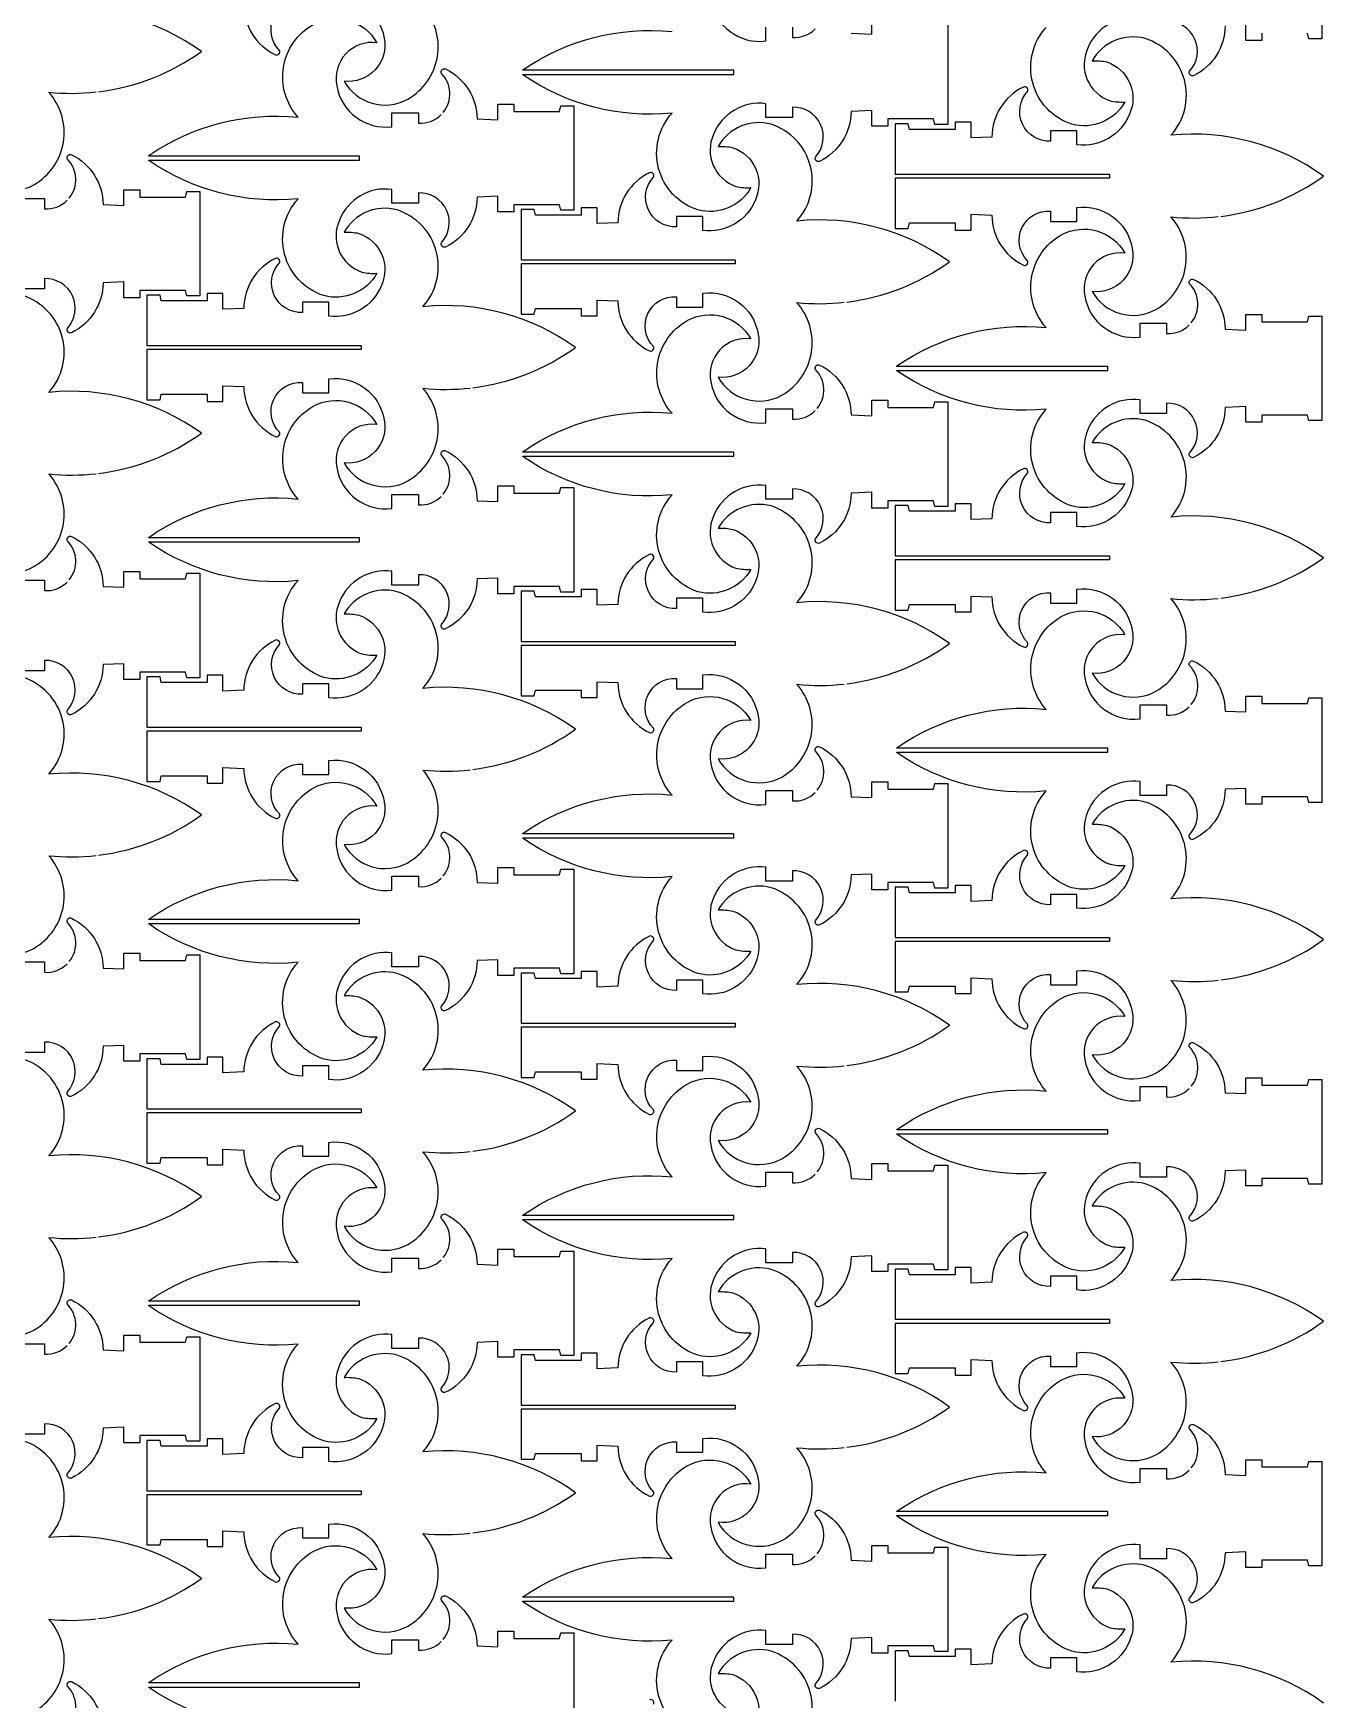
# Model space of a CAD drawing. Header units: millimetres. Extents: x 0 to 982, y 0 to 1994.
# Drawn here: x 485 to 982, y 972 to 1613 of the extents above; entities that cross this region are included whole.
import ezdxf

# ---------------------------------------------------------------- set-up
doc = ezdxf.new("R2010")
doc.units = ezdxf.units.MM
doc.layers.get('0').update_dxf_attribs({"color": 70})

msp = doc.modelspace()

# ---------------------------------------------------------------- linework, layer by layer
for points in [[(981.59, 1651.45), (981.59, 1611.21), (976.54, 1611.21), (976.07, 1613.37)], [(800.31, 1613.39), (808.34, 1613.05), (808.34, 1619.1)], [(958.46, 1613.37), (958.46, 1610.56), (952.34, 1610.56), (952.34, 1616.61)]]:
    msp.add_lwpolyline(points)
for points in [[(385.24, 1626.5), (385.24, 1607.15), (467.73, 1607.15), (467.73, 1605.6), (385.24, 1605.6), (385.24, 1586.26), (390.29, 1586.26), (390.76, 1588.42), (408.37, 1588.42), (408.37, 1585.61), (414.49, 1585.61), (414.49, 1591.66), (422.52, 1591.32, 0.285657), (434.66, 1572.08, 0.693962), (436.24, 1573.77, -0.690194), (445.09, 1592.93), (445.09, 1588.95), (455.28, 1588.95), (455.28, 1594.3, -0.402273), (476.54, 1578.53, -0.514022), (461.1, 1561.98, 0.411255), (485.63, 1554.98, 0.476881), (491.44, 1590.67, 0.053172), (509.66, 1590.77)], [(566.52, 1624.32, 0.285657), (578.66, 1605.08, 0.693962), (580.24, 1606.77, -0.690194), (589.09, 1625.93)], [(599.28, 1627.3, -0.402273), (620.54, 1611.53, -0.514022), (605.1, 1594.98, 0.411255), (629.63, 1587.98, 0.476881), (635.44, 1623.67, 0.053172)], [(746.3, 1626.18, 0.402273), (767.55, 1610.41), (767.55, 1615.76)], [(510.63, 1590.88, 0.125752), (550.24, 1606.38, 0.183089), (491.44, 1622.08, 0.543378)], [(643.28, 1582.9, 0.382105), (642.59, 1597.94, -0.693962), (644.17, 1599.62, -0.285657), (656.31, 1580.39), (664.34, 1580.05), (664.34, 1586.1), (670.46, 1586.1), (670.46, 1583.29), (688.07, 1583.29), (688.54, 1585.45), (693.59, 1585.45), (693.59, 1545.21), (688.54, 1545.21), (688.07, 1547.37), (670.46, 1547.37), (670.46, 1544.56), (664.34, 1544.56), (664.34, 1550.61), (656.31, 1550.27, -0.285476), (644.17, 1531.04, -0.693962), (642.59, 1532.73, 0.668348), (633.75, 1551.89), (633.75, 1547.91), (623.55, 1547.91), (623.55, 1553.26, 0.342044), (603.35, 1541.44, 0.442806), (612, 1521.39, 0.070962), (617.73, 1520.94, -0.342025), (597.3, 1512.35, -0.543378), (587.4, 1549.63, -0.178253), (529.9, 1564.4), (529.9, 1564.56), (611.11, 1564.56), (611.11, 1566.11), (529.9, 1566.11), (529.9, 1566.25, -0.178238), (587.4, 1581.03, -0.476881), (593.2, 1616.73, -0.411255), (617.73, 1609.73, 0.514022), (602.3, 1593.18, 0.402273), (623.55, 1577.41), (623.55, 1582.76), (633.75, 1582.76), (633.75, 1578.77, 0.217338), (642.52, 1582.06)], [(837.59, 1618.45), (837.59, 1578.21), (832.54, 1578.21), (832.07, 1580.37), (814.46, 1580.37), (814.46, 1577.56), (808.34, 1577.56), (808.34, 1583.61), (800.31, 1583.27, -0.285476), (788.17, 1564.04, -0.693962), (786.59, 1565.73, 0.668348), (777.75, 1584.89), (777.75, 1580.91), (767.55, 1580.91), (767.55, 1586.26, 0.342044), (747.35, 1574.44, 0.442806), (756, 1554.39, 0.070962), (761.73, 1553.94, -0.342025), (741.3, 1545.35, -0.543378), (731.4, 1582.63, -0.178253), (673.9, 1597.4), (673.9, 1597.56), (755.11, 1597.56), (755.11, 1599.11), (673.9, 1599.11), (673.9, 1599.25, -0.178238), (731.4, 1614.03, -0.476881)], [(911.55, 1619.26, 0.342044), (891.35, 1607.44, 0.442806), (900, 1587.39, 0.070962), (905.73, 1586.94, -0.342025), (885.3, 1578.35, -0.543378), (875.4, 1615.63, -0.178253)], [(944.31, 1616.27, -0.285476), (932.17, 1597.04, -0.693962), (930.59, 1598.73, 0.668348), (921.75, 1617.89)], [(777.75, 1615.76), (777.75, 1611.77, 0.217338), (786.52, 1615.06)], [(942.63, 1542.88, 0.125752), (982.24, 1558.38, 0.183089), (923.44, 1574.08, 0.543378), (913.53, 1611.35, 0.342025), (893.1, 1602.77, -0.070962), (898.83, 1602.32, -0.442806), (907.49, 1582.27, -0.342044), (887.28, 1570.45), (887.28, 1575.8), (877.09, 1575.8), (877.09, 1571.82, -0.668348), (868.24, 1590.98, 0.693962), (866.66, 1592.67, 0.285476), (854.52, 1573.43), (846.49, 1573.09), (846.49, 1579.15), (840.37, 1579.15), (840.37, 1576.33), (822.76, 1576.33), (822.29, 1578.5), (817.24, 1578.5), (817.24, 1559.15), (899.73, 1559.15), (899.73, 1557.6), (817.24, 1557.6), (817.24, 1538.26), (822.29, 1538.26), (822.76, 1540.42), (840.37, 1540.42), (840.37, 1537.61), (846.49, 1537.61), (846.49, 1543.66), (854.52, 1543.32, 0.285657), (866.66, 1524.08, 0.693962), (868.24, 1525.77, -0.690194), (877.09, 1544.93), (877.09, 1540.95), (887.28, 1540.95), (887.28, 1546.3, -0.402273), (908.54, 1530.53, -0.514022), (893.1, 1513.98, 0.411255), (917.63, 1506.98, 0.476881), (923.44, 1542.67, 0.053172), (941.66, 1542.77)], [(798.63, 1509.88, 0.125752), (838.24, 1525.38, 0.183089), (779.44, 1541.08, 0.543378), (769.53, 1578.35, 0.342025), (749.1, 1569.77, -0.070962), (754.83, 1569.32, -0.442806), (763.49, 1549.27, -0.342044), (743.28, 1537.45), (743.28, 1542.8), (733.09, 1542.8), (733.09, 1538.82, -0.668348), (724.24, 1557.98, 0.693962), (722.66, 1559.67, 0.285476), (710.52, 1540.43), (702.49, 1540.09), (702.49, 1546.15), (696.37, 1546.15), (696.37, 1543.33), (678.76, 1543.33), (678.29, 1545.5), (673.24, 1545.5), (673.24, 1526.15), (755.73, 1526.15), (755.73, 1524.6), (673.24, 1524.6), (673.24, 1505.26), (678.29, 1505.26), (678.76, 1507.42), (696.37, 1507.42), (696.37, 1504.61), (702.49, 1504.61), (702.49, 1510.66), (710.52, 1510.32, 0.285657), (722.66, 1491.08, 0.693962), (724.24, 1492.77, -0.690194), (733.09, 1511.93), (733.09, 1507.95), (743.28, 1507.95), (743.28, 1513.3, -0.402273), (764.54, 1497.53, -0.514022), (749.1, 1480.98, 0.411255), (773.63, 1473.98, 0.476881), (779.44, 1509.67, 0.053172), (797.66, 1509.77)], [(499.28, 1549.9, 0.382105), (498.59, 1564.94, -0.693962), (500.17, 1566.62, -0.285657), (512.31, 1547.39), (520.34, 1547.05), (520.34, 1553.1), (526.46, 1553.1), (526.46, 1550.29), (544.07, 1550.29), (544.54, 1552.45), (549.59, 1552.45), (549.59, 1512.21), (544.54, 1512.21), (544.07, 1514.37), (526.46, 1514.37), (526.46, 1511.56), (520.34, 1511.56), (520.34, 1517.61), (512.31, 1517.27, -0.285476), (500.17, 1498.04, -0.693962), (498.59, 1499.73, 0.668348), (489.75, 1518.89), (489.75, 1514.91), (479.55, 1514.91)], [(479.55, 1549.76), (489.75, 1549.76), (489.75, 1545.77, 0.217338), (498.52, 1549.06)], [(654.63, 1476.88, 0.125752), (694.24, 1492.38, 0.183089), (635.44, 1508.08, 0.543378), (625.53, 1545.35, 0.342025), (605.1, 1536.77, -0.070962), (610.83, 1536.32, -0.442806), (619.49, 1516.27, -0.342044), (599.28, 1504.45), (599.28, 1509.8), (589.09, 1509.8), (589.09, 1505.82, -0.668348), (580.24, 1524.98, 0.693962), (578.66, 1526.67, 0.285476), (566.52, 1507.43), (558.49, 1507.09), (558.49, 1513.15), (552.37, 1513.15), (552.37, 1510.33), (534.76, 1510.33), (534.29, 1512.5), (529.24, 1512.5), (529.24, 1493.15), (611.73, 1493.15), (611.73, 1491.6), (529.24, 1491.6), (529.24, 1472.26), (534.29, 1472.26), (534.76, 1474.42), (552.37, 1474.42), (552.37, 1471.61), (558.49, 1471.61), (558.49, 1477.66), (566.52, 1477.32, 0.285657), (578.66, 1458.08, 0.693962), (580.24, 1459.77, -0.690194), (589.09, 1478.93), (589.09, 1474.95), (599.28, 1474.95), (599.28, 1480.3, -0.402273), (620.54, 1464.53, -0.514022), (605.1, 1447.98, 0.411255), (629.63, 1440.98, 0.476881), (635.44, 1476.67, 0.053172), (653.66, 1476.77)], [(931.28, 1501.9, 0.382105), (930.59, 1516.94, -0.693962), (932.17, 1518.62, -0.285657), (944.31, 1499.39), (952.34, 1499.05), (952.34, 1505.1), (958.46, 1505.1), (958.46, 1502.29), (976.07, 1502.29), (976.54, 1504.45), (981.59, 1504.45), (981.59, 1464.21), (976.54, 1464.21), (976.07, 1466.37), (958.46, 1466.37), (958.46, 1463.56), (952.34, 1463.56), (952.34, 1469.61), (944.31, 1469.27, -0.285476), (932.17, 1450.04, -0.693962), (930.59, 1451.73, 0.668348), (921.75, 1470.89), (921.75, 1466.91), (911.55, 1466.91), (911.55, 1472.26, 0.342044), (891.35, 1460.44, 0.442806), (900, 1440.39, 0.070962), (905.73, 1439.94, -0.342025), (885.3, 1431.35, -0.543378), (875.4, 1468.63, -0.178253), (817.9, 1483.4), (817.9, 1483.56), (899.11, 1483.56), (899.11, 1485.11), (817.9, 1485.11), (817.9, 1485.25, -0.178238), (875.4, 1500.03, -0.476881), (881.2, 1535.73, -0.411255), (905.73, 1528.73, 0.514022), (890.3, 1512.18, 0.402273), (911.55, 1496.41), (911.55, 1501.76), (921.75, 1501.76), (921.75, 1497.77, 0.217338), (930.52, 1501.06)], [(510.63, 1443.88, 0.125752), (550.24, 1459.38, 0.183089), (491.44, 1475.08, 0.543378), (481.53, 1512.35, 0.342025)], [(787.28, 1468.9, 0.382105), (786.59, 1483.94, -0.693962), (788.17, 1485.62, -0.285657), (800.31, 1466.39), (808.34, 1466.05), (808.34, 1472.1), (814.46, 1472.1), (814.46, 1469.29), (832.07, 1469.29), (832.54, 1471.45), (837.59, 1471.45), (837.59, 1431.21), (832.54, 1431.21), (832.07, 1433.37), (814.46, 1433.37), (814.46, 1430.56), (808.34, 1430.56), (808.34, 1436.61), (800.31, 1436.27, -0.285476), (788.17, 1417.04, -0.693962), (786.59, 1418.73, 0.668348), (777.75, 1437.89), (777.75, 1433.91), (767.55, 1433.91), (767.55, 1439.26, 0.342044), (747.35, 1427.44, 0.442806), (756, 1407.39, 0.070962), (761.73, 1406.94, -0.342025), (741.3, 1398.35, -0.543378), (731.4, 1435.63, -0.178253), (673.9, 1450.4), (673.9, 1450.56), (755.11, 1450.56), (755.11, 1452.11), (673.9, 1452.11), (673.9, 1452.25, -0.178238), (731.4, 1467.03, -0.476881), (737.2, 1502.73, -0.411255), (761.73, 1495.73, 0.514022), (746.3, 1479.18, 0.402273), (767.55, 1463.41), (767.55, 1468.76), (777.75, 1468.76), (777.75, 1464.77, 0.217338), (786.52, 1468.06)], [(643.28, 1435.9, 0.382105), (642.59, 1450.94, -0.693962), (644.17, 1452.62, -0.285657), (656.31, 1433.39), (664.34, 1433.05), (664.34, 1439.1), (670.46, 1439.1), (670.46, 1436.29), (688.07, 1436.29), (688.54, 1438.45), (693.59, 1438.45), (693.59, 1398.21), (688.54, 1398.21), (688.07, 1400.37), (670.46, 1400.37), (670.46, 1397.56), (664.34, 1397.56), (664.34, 1403.61), (656.31, 1403.27, -0.285476), (644.17, 1384.04, -0.693962), (642.59, 1385.73, 0.668348), (633.75, 1404.89), (633.75, 1400.91), (623.55, 1400.91), (623.55, 1406.26, 0.342044), (603.35, 1394.44, 0.442806), (612, 1374.39, 0.070962), (617.73, 1373.94, -0.342025), (597.3, 1365.35, -0.543378), (587.4, 1402.63, -0.178253), (529.9, 1417.4), (529.9, 1417.56), (611.11, 1417.56), (611.11, 1419.11), (529.9, 1419.11), (529.9, 1419.25, -0.178238), (587.4, 1434.03, -0.476881), (593.2, 1469.73, -0.411255), (617.73, 1462.73, 0.514022), (602.3, 1446.18, 0.402273), (623.55, 1430.41), (623.55, 1435.76), (633.75, 1435.76), (633.75, 1431.77, 0.217338), (642.52, 1435.06)], [(942.63, 1395.88, 0.125752), (982.24, 1411.38, 0.183089), (923.44, 1427.08, 0.543378), (913.53, 1464.35, 0.342025), (893.1, 1455.77, -0.070962), (898.83, 1455.32, -0.442806), (907.49, 1435.27, -0.342044), (887.28, 1423.45), (887.28, 1428.8), (877.09, 1428.8), (877.09, 1424.82, -0.668348), (868.24, 1443.98, 0.693962), (866.66, 1445.67, 0.285476), (854.52, 1426.43), (846.49, 1426.09), (846.49, 1432.15), (840.37, 1432.15), (840.37, 1429.33), (822.76, 1429.33), (822.29, 1431.5), (817.24, 1431.5), (817.24, 1412.15), (899.73, 1412.15), (899.73, 1410.6), (817.24, 1410.6), (817.24, 1391.26), (822.29, 1391.26), (822.76, 1393.42), (840.37, 1393.42), (840.37, 1390.61), (846.49, 1390.61), (846.49, 1396.66), (854.52, 1396.32, 0.285657), (866.66, 1377.08, 0.693962), (868.24, 1378.77, -0.690194), (877.09, 1397.93), (877.09, 1393.95), (887.28, 1393.95), (887.28, 1399.3, -0.402273), (908.54, 1383.53, -0.514022), (893.1, 1366.98, 0.411255), (917.63, 1359.98, 0.476881), (923.44, 1395.67, 0.053172), (941.66, 1395.77)], [(461.1, 1414.98, 0.411255), (485.63, 1407.98, 0.476881), (491.44, 1443.67, 0.053172), (509.66, 1443.77)], [(798.63, 1362.88, 0.125752), (838.24, 1378.38, 0.183089), (779.44, 1394.08, 0.543378), (769.53, 1431.35, 0.342025), (749.1, 1422.77, -0.070962), (754.83, 1422.32, -0.442806), (763.49, 1402.27, -0.342044), (743.28, 1390.45), (743.28, 1395.8), (733.09, 1395.8), (733.09, 1391.82, -0.668348), (724.24, 1410.98, 0.693962), (722.66, 1412.67, 0.285476), (710.52, 1393.43), (702.49, 1393.09), (702.49, 1399.15), (696.37, 1399.15), (696.37, 1396.33), (678.76, 1396.33), (678.29, 1398.5), (673.24, 1398.5), (673.24, 1379.15), (755.73, 1379.15), (755.73, 1377.6), (673.24, 1377.6), (673.24, 1358.26), (678.29, 1358.26), (678.76, 1360.42), (696.37, 1360.42), (696.37, 1357.61), (702.49, 1357.61), (702.49, 1363.66), (710.52, 1363.32, 0.285657), (722.66, 1344.08, 0.693962), (724.24, 1345.77, -0.690194), (733.09, 1364.93), (733.09, 1360.95), (743.28, 1360.95), (743.28, 1366.3, -0.402273), (764.54, 1350.53, -0.514022), (749.1, 1333.98, 0.411255), (773.63, 1326.98, 0.476881), (779.44, 1362.67, 0.053172), (797.66, 1362.77)], [(499.28, 1402.9, 0.382105), (498.59, 1417.94, -0.693962), (500.17, 1419.62, -0.285657), (512.31, 1400.39), (520.34, 1400.05), (520.34, 1406.1), (526.46, 1406.1), (526.46, 1403.29), (544.07, 1403.29), (544.54, 1405.45), (549.59, 1405.45), (549.59, 1365.21), (544.54, 1365.21), (544.07, 1367.37), (526.46, 1367.37), (526.46, 1364.56), (520.34, 1364.56), (520.34, 1370.61), (512.31, 1370.27, -0.285476), (500.17, 1351.04, -0.693962), (498.59, 1352.73, 0.668348), (489.75, 1371.89), (489.75, 1367.91), (479.55, 1367.91)], [(479.55, 1402.76), (489.75, 1402.76), (489.75, 1398.77, 0.217338), (498.52, 1402.06)], [(654.63, 1329.88, 0.125752), (694.24, 1345.38, 0.183089), (635.44, 1361.08, 0.543378), (625.53, 1398.35, 0.342025), (605.1, 1389.77, -0.070962), (610.83, 1389.32, -0.442806), (619.49, 1369.27, -0.342044), (599.28, 1357.45), (599.28, 1362.8), (589.09, 1362.8), (589.09, 1358.82, -0.668348), (580.24, 1377.98, 0.693962), (578.66, 1379.67, 0.285476), (566.52, 1360.43), (558.49, 1360.09), (558.49, 1366.15), (552.37, 1366.15), (552.37, 1363.33), (534.76, 1363.33), (534.29, 1365.5), (529.24, 1365.5), (529.24, 1346.15), (611.73, 1346.15), (611.73, 1344.6), (529.24, 1344.6), (529.24, 1325.26), (534.29, 1325.26), (534.76, 1327.42), (552.37, 1327.42), (552.37, 1324.61), (558.49, 1324.61), (558.49, 1330.66), (566.52, 1330.32, 0.285657), (578.66, 1311.08, 0.693962), (580.24, 1312.77, -0.690194), (589.09, 1331.93), (589.09, 1327.95), (599.28, 1327.95), (599.28, 1333.3, -0.402273), (620.54, 1317.53, -0.514022), (605.1, 1300.98, 0.411255), (629.63, 1293.98, 0.476881), (635.44, 1329.67, 0.053172), (653.66, 1329.77)], [(931.28, 1354.9, 0.382105), (930.59, 1369.94, -0.693962), (932.17, 1371.62, -0.285657), (944.31, 1352.39), (952.34, 1352.05), (952.34, 1358.1), (958.46, 1358.1), (958.46, 1355.29), (976.07, 1355.29), (976.54, 1357.45), (981.59, 1357.45), (981.59, 1317.21), (976.54, 1317.21), (976.07, 1319.37), (958.46, 1319.37), (958.46, 1316.56), (952.34, 1316.56), (952.34, 1322.61), (944.31, 1322.27, -0.285476), (932.17, 1303.04, -0.693962), (930.59, 1304.73, 0.668348), (921.75, 1323.89), (921.75, 1319.91), (911.55, 1319.91), (911.55, 1325.26, 0.342044), (891.35, 1313.44, 0.442806), (900, 1293.39, 0.070962), (905.73, 1292.94, -0.342025), (885.3, 1284.35, -0.543378), (875.4, 1321.63, -0.178253), (817.9, 1336.4), (817.9, 1336.56), (899.11, 1336.56), (899.11, 1338.11), (817.9, 1338.11), (817.9, 1338.25, -0.178238), (875.4, 1353.03, -0.476881), (881.2, 1388.73, -0.411255), (905.73, 1381.73, 0.514022), (890.3, 1365.18, 0.402273), (911.55, 1349.41), (911.55, 1354.76), (921.75, 1354.76), (921.75, 1350.77, 0.217338), (930.52, 1354.06)], [(510.63, 1296.88, 0.125752), (550.24, 1312.38, 0.183089), (491.44, 1328.08, 0.543378), (481.53, 1365.35, 0.342025)], [(787.28, 1321.9, 0.382105), (786.59, 1336.94, -0.693962), (788.17, 1338.62, -0.285657), (800.31, 1319.39), (808.34, 1319.05), (808.34, 1325.1), (814.46, 1325.1), (814.46, 1322.29), (832.07, 1322.29), (832.54, 1324.45), (837.59, 1324.45), (837.59, 1284.21), (832.54, 1284.21), (832.07, 1286.37), (814.46, 1286.37), (814.46, 1283.56), (808.34, 1283.56), (808.34, 1289.61), (800.31, 1289.27, -0.285476), (788.17, 1270.04, -0.693962), (786.59, 1271.73, 0.668348), (777.75, 1290.89), (777.75, 1286.91), (767.55, 1286.91), (767.55, 1292.26, 0.342044), (747.35, 1280.44, 0.442806), (756, 1260.39, 0.070962), (761.73, 1259.94, -0.342025), (741.3, 1251.35, -0.543378), (731.4, 1288.63, -0.178253), (673.9, 1303.4), (673.9, 1303.56), (755.11, 1303.56), (755.11, 1305.11), (673.9, 1305.11), (673.9, 1305.25, -0.178238), (731.4, 1320.03, -0.476881), (737.2, 1355.73, -0.411255), (761.73, 1348.73, 0.514022), (746.3, 1332.18, 0.402273), (767.55, 1316.41), (767.55, 1321.76), (777.75, 1321.76), (777.75, 1317.77, 0.217338), (786.52, 1321.06)], [(643.28, 1288.9, 0.382105), (642.59, 1303.94, -0.693962), (644.17, 1305.62, -0.285657), (656.31, 1286.39), (664.34, 1286.05), (664.34, 1292.1), (670.46, 1292.1), (670.46, 1289.29), (688.07, 1289.29), (688.54, 1291.45), (693.59, 1291.45), (693.59, 1251.21), (688.54, 1251.21), (688.07, 1253.37), (670.46, 1253.37), (670.46, 1250.56), (664.34, 1250.56), (664.34, 1256.61), (656.31, 1256.27, -0.285476), (644.17, 1237.04, -0.693962), (642.59, 1238.73, 0.668348), (633.75, 1257.89), (633.75, 1253.91), (623.55, 1253.91), (623.55, 1259.26, 0.342044), (603.35, 1247.44, 0.442806), (612, 1227.39, 0.070962), (617.73, 1226.94, -0.342025), (597.3, 1218.35, -0.543378), (587.4, 1255.63, -0.178253), (529.9, 1270.4), (529.9, 1270.56), (611.11, 1270.56), (611.11, 1272.11), (529.9, 1272.11), (529.9, 1272.25, -0.178238), (587.4, 1287.03, -0.476881), (593.2, 1322.73, -0.411255), (617.73, 1315.73, 0.514022), (602.3, 1299.18, 0.402273), (623.55, 1283.41), (623.55, 1288.76), (633.75, 1288.76), (633.75, 1284.77, 0.217338), (642.52, 1288.06)], [(942.63, 1248.88, 0.125752), (982.24, 1264.38, 0.183089), (923.44, 1280.08, 0.543378), (913.53, 1317.35, 0.342025), (893.1, 1308.77, -0.070962), (898.83, 1308.32, -0.442806), (907.49, 1288.27, -0.342044), (887.28, 1276.45), (887.28, 1281.8), (877.09, 1281.8), (877.09, 1277.82, -0.668348), (868.24, 1296.98, 0.693962), (866.66, 1298.67, 0.285476), (854.52, 1279.43), (846.49, 1279.09), (846.49, 1285.15), (840.37, 1285.15), (840.37, 1282.33), (822.76, 1282.33), (822.29, 1284.5), (817.24, 1284.5), (817.24, 1265.15), (899.73, 1265.15), (899.73, 1263.6), (817.24, 1263.6), (817.24, 1244.26), (822.29, 1244.26), (822.76, 1246.42), (840.37, 1246.42), (840.37, 1243.61), (846.49, 1243.61), (846.49, 1249.66), (854.52, 1249.32, 0.285657), (866.66, 1230.08, 0.693962), (868.24, 1231.77, -0.690194), (877.09, 1250.93), (877.09, 1246.95), (887.28, 1246.95), (887.28, 1252.3, -0.402273), (908.54, 1236.53, -0.514022), (893.1, 1219.98, 0.411255), (917.63, 1212.98, 0.476881), (923.44, 1248.67, 0.053172), (941.66, 1248.77)], [(461.1, 1267.98, 0.411255), (485.63, 1260.98, 0.476881), (491.44, 1296.67, 0.053172), (509.66, 1296.77)], [(798.63, 1215.88, 0.125752), (838.24, 1231.38, 0.183089), (779.44, 1247.08, 0.543378), (769.53, 1284.35, 0.342025), (749.1, 1275.77, -0.070962), (754.83, 1275.32, -0.442806), (763.49, 1255.27, -0.342044), (743.28, 1243.45), (743.28, 1248.8), (733.09, 1248.8), (733.09, 1244.82, -0.668348), (724.24, 1263.98, 0.693962), (722.66, 1265.67, 0.285476), (710.52, 1246.43), (702.49, 1246.09), (702.49, 1252.15), (696.37, 1252.15), (696.37, 1249.33), (678.76, 1249.33), (678.29, 1251.5), (673.24, 1251.5), (673.24, 1232.15), (755.73, 1232.15), (755.73, 1230.6), (673.24, 1230.6), (673.24, 1211.26), (678.29, 1211.26), (678.76, 1213.42), (696.37, 1213.42), (696.37, 1210.61), (702.49, 1210.61), (702.49, 1216.66), (710.52, 1216.32, 0.285657), (722.66, 1197.08, 0.693962), (724.24, 1198.77, -0.690194), (733.09, 1217.93), (733.09, 1213.95), (743.28, 1213.95), (743.28, 1219.3, -0.402273), (764.54, 1203.53, -0.514022), (749.1, 1186.98, 0.411255), (773.63, 1179.98, 0.476881), (779.44, 1215.67, 0.053172), (797.66, 1215.77)], [(499.28, 1255.9, 0.382105), (498.59, 1270.94, -0.693962), (500.17, 1272.62, -0.285657), (512.31, 1253.39), (520.34, 1253.05), (520.34, 1259.1), (526.46, 1259.1), (526.46, 1256.29), (544.07, 1256.29), (544.54, 1258.45), (549.59, 1258.45), (549.59, 1218.21), (544.54, 1218.21), (544.07, 1220.37), (526.46, 1220.37), (526.46, 1217.56), (520.34, 1217.56), (520.34, 1223.61), (512.31, 1223.27, -0.285476), (500.17, 1204.04, -0.693962), (498.59, 1205.73, 0.668348), (489.75, 1224.89), (489.75, 1220.91), (479.55, 1220.91)], [(479.55, 1255.76), (489.75, 1255.76), (489.75, 1251.77, 0.217338), (498.52, 1255.06)], [(654.63, 1182.88, 0.125752), (694.24, 1198.38, 0.183089), (635.44, 1214.08, 0.543378), (625.53, 1251.35, 0.342025), (605.1, 1242.77, -0.070962), (610.83, 1242.32, -0.442806), (619.49, 1222.27, -0.342044), (599.28, 1210.45), (599.28, 1215.8), (589.09, 1215.8), (589.09, 1211.82, -0.668348), (580.24, 1230.98, 0.693962), (578.66, 1232.67, 0.285476), (566.52, 1213.43), (558.49, 1213.09), (558.49, 1219.15), (552.37, 1219.15), (552.37, 1216.33), (534.76, 1216.33), (534.29, 1218.5), (529.24, 1218.5), (529.24, 1199.15), (611.73, 1199.15), (611.73, 1197.6), (529.24, 1197.6), (529.24, 1178.26), (534.29, 1178.26), (534.76, 1180.42), (552.37, 1180.42), (552.37, 1177.61), (558.49, 1177.61), (558.49, 1183.66), (566.52, 1183.32, 0.285657), (578.66, 1164.08, 0.693962), (580.24, 1165.77, -0.690194), (589.09, 1184.93), (589.09, 1180.95), (599.28, 1180.95), (599.28, 1186.3, -0.402273), (620.54, 1170.53, -0.514022), (605.1, 1153.98, 0.411255), (629.63, 1146.98, 0.476881), (635.44, 1182.67, 0.053172), (653.66, 1182.77)], [(931.28, 1207.9, 0.382105), (930.59, 1222.94, -0.693962), (932.17, 1224.62, -0.285657), (944.31, 1205.39), (952.34, 1205.05), (952.34, 1211.1), (958.46, 1211.1), (958.46, 1208.29), (976.07, 1208.29), (976.54, 1210.45), (981.59, 1210.45), (981.59, 1170.21), (976.54, 1170.21), (976.07, 1172.37), (958.46, 1172.37), (958.46, 1169.56), (952.34, 1169.56), (952.34, 1175.61), (944.31, 1175.27, -0.285476), (932.17, 1156.04, -0.693962), (930.59, 1157.73, 0.668348), (921.75, 1176.89), (921.75, 1172.91), (911.55, 1172.91), (911.55, 1178.26, 0.342044), (891.35, 1166.44, 0.442806), (900, 1146.39, 0.070962), (905.73, 1145.94, -0.342025), (885.3, 1137.35, -0.543378), (875.4, 1174.63, -0.178253), (817.9, 1189.4), (817.9, 1189.56), (899.11, 1189.56), (899.11, 1191.11), (817.9, 1191.11), (817.9, 1191.25, -0.178238), (875.4, 1206.03, -0.476881), (881.2, 1241.73, -0.411255), (905.73, 1234.73, 0.514022), (890.3, 1218.18, 0.402273), (911.55, 1202.41), (911.55, 1207.76), (921.75, 1207.76), (921.75, 1203.77, 0.217338), (930.52, 1207.06)], [(510.63, 1149.88, 0.125752), (550.24, 1165.38, 0.183089), (491.44, 1181.08, 0.543378), (481.53, 1218.35, 0.342025)], [(787.28, 1174.9, 0.382105), (786.59, 1189.94, -0.693962), (788.17, 1191.62, -0.285657), (800.31, 1172.39), (808.34, 1172.05), (808.34, 1178.1), (814.46, 1178.1), (814.46, 1175.29), (832.07, 1175.29), (832.54, 1177.45), (837.59, 1177.45), (837.59, 1137.21), (832.54, 1137.21), (832.07, 1139.37), (814.46, 1139.37), (814.46, 1136.56), (808.34, 1136.56), (808.34, 1142.61), (800.31, 1142.27, -0.285476), (788.17, 1123.04, -0.693962), (786.59, 1124.73, 0.668348), (777.75, 1143.89), (777.75, 1139.91), (767.55, 1139.91), (767.55, 1145.26, 0.342044), (747.35, 1133.44, 0.442806), (756, 1113.39, 0.070962), (761.73, 1112.94, -0.342025), (741.3, 1104.35, -0.543378), (731.4, 1141.63, -0.178253), (673.9, 1156.4), (673.9, 1156.56), (755.11, 1156.56), (755.11, 1158.11), (673.9, 1158.11), (673.9, 1158.25, -0.178238), (731.4, 1173.03, -0.476881), (737.2, 1208.73, -0.411255), (761.73, 1201.73, 0.514022), (746.3, 1185.18, 0.402273), (767.55, 1169.41), (767.55, 1174.76), (777.75, 1174.76), (777.75, 1170.77, 0.217338), (786.52, 1174.06)], [(643.28, 1141.9, 0.382105), (642.59, 1156.94, -0.693962), (644.17, 1158.62, -0.285657), (656.31, 1139.39), (664.34, 1139.05), (664.34, 1145.1), (670.46, 1145.1), (670.46, 1142.29), (688.07, 1142.29), (688.54, 1144.45), (693.59, 1144.45), (693.59, 1104.21), (688.54, 1104.21), (688.07, 1106.37), (670.46, 1106.37), (670.46, 1103.56), (664.34, 1103.56), (664.34, 1109.61), (656.31, 1109.27, -0.285476), (644.17, 1090.04, -0.693962), (642.59, 1091.73, 0.668348), (633.75, 1110.89), (633.75, 1106.91), (623.55, 1106.91), (623.55, 1112.26, 0.342044), (603.35, 1100.44, 0.442806), (612, 1080.39, 0.070962), (617.73, 1079.94, -0.342025), (597.3, 1071.35, -0.543378), (587.4, 1108.63, -0.178253), (529.9, 1123.4), (529.9, 1123.56), (611.11, 1123.56), (611.11, 1125.11), (529.9, 1125.11), (529.9, 1125.25, -0.178238), (587.4, 1140.03, -0.476881), (593.2, 1175.73, -0.411255), (617.73, 1168.73, 0.514022), (602.3, 1152.18, 0.402273), (623.55, 1136.41), (623.55, 1141.76), (633.75, 1141.76), (633.75, 1137.77, 0.217338), (642.52, 1141.06)], [(942.63, 1101.88, 0.125752), (982.24, 1117.38, 0.183089), (923.44, 1133.08, 0.543378), (913.53, 1170.35, 0.342025), (893.1, 1161.77, -0.070962), (898.83, 1161.32, -0.442806), (907.49, 1141.27, -0.342044), (887.28, 1129.45), (887.28, 1134.8), (877.09, 1134.8), (877.09, 1130.82, -0.668348), (868.24, 1149.98, 0.693962), (866.66, 1151.67, 0.285476), (854.52, 1132.43), (846.49, 1132.09), (846.49, 1138.15), (840.37, 1138.15), (840.37, 1135.33), (822.76, 1135.33), (822.29, 1137.5), (817.24, 1137.5), (817.24, 1118.15), (899.73, 1118.15), (899.73, 1116.6), (817.24, 1116.6), (817.24, 1097.26), (822.29, 1097.26), (822.76, 1099.42), (840.37, 1099.42), (840.37, 1096.61), (846.49, 1096.61), (846.49, 1102.66), (854.52, 1102.32, 0.285657), (866.66, 1083.08, 0.693962), (868.24, 1084.77, -0.690194), (877.09, 1103.93), (877.09, 1099.95), (887.28, 1099.95), (887.28, 1105.3, -0.402273), (908.54, 1089.53, -0.514022), (893.1, 1072.98, 0.411255), (917.63, 1065.98, 0.476881), (923.44, 1101.67, 0.053172), (941.66, 1101.77)], [(461.1, 1120.98, 0.411255), (485.63, 1113.98, 0.476881), (491.44, 1149.67, 0.053172), (509.66, 1149.77)], [(798.63, 1068.88, 0.125752), (838.24, 1084.38, 0.183089), (779.44, 1100.08, 0.543378), (769.53, 1137.35, 0.342025), (749.1, 1128.77, -0.070962), (754.83, 1128.32, -0.442806), (763.49, 1108.27, -0.342044), (743.28, 1096.45), (743.28, 1101.8), (733.09, 1101.8), (733.09, 1097.82, -0.668348), (724.24, 1116.98, 0.693962), (722.66, 1118.67, 0.285476), (710.52, 1099.43), (702.49, 1099.09), (702.49, 1105.15), (696.37, 1105.15), (696.37, 1102.33), (678.76, 1102.33), (678.29, 1104.5), (673.24, 1104.5), (673.24, 1085.15), (755.73, 1085.15), (755.73, 1083.6), (673.24, 1083.6), (673.24, 1064.26), (678.29, 1064.26), (678.76, 1066.42), (696.37, 1066.42), (696.37, 1063.61), (702.49, 1063.61), (702.49, 1069.66), (710.52, 1069.32, 0.285657), (722.66, 1050.08, 0.693962), (724.24, 1051.77, -0.690194), (733.09, 1070.93), (733.09, 1066.95), (743.28, 1066.95), (743.28, 1072.3, -0.402273), (764.54, 1056.53, -0.514022), (749.1, 1039.98, 0.411255), (773.63, 1032.98, 0.476881), (779.44, 1068.67, 0.053172), (797.66, 1068.77)], [(499.28, 1108.9, 0.382105), (498.59, 1123.94, -0.693962), (500.17, 1125.62, -0.285657), (512.31, 1106.39), (520.34, 1106.05), (520.34, 1112.1), (526.46, 1112.1), (526.46, 1109.29), (544.07, 1109.29), (544.54, 1111.45), (549.59, 1111.45), (549.59, 1071.21), (544.54, 1071.21), (544.07, 1073.37), (526.46, 1073.37), (526.46, 1070.56), (520.34, 1070.56), (520.34, 1076.61), (512.31, 1076.27, -0.285476), (500.17, 1057.04, -0.693962), (498.59, 1058.73, 0.668348), (489.75, 1077.89), (489.75, 1073.91), (479.55, 1073.91)], [(479.55, 1108.76), (489.75, 1108.76), (489.75, 1104.77, 0.217338), (498.52, 1108.06)], [(654.63, 1035.88, 0.125752), (694.24, 1051.38, 0.183089), (635.44, 1067.08, 0.543378), (625.53, 1104.35, 0.342025), (605.1, 1095.77, -0.070962), (610.83, 1095.32, -0.442806), (619.49, 1075.27, -0.342044), (599.28, 1063.45), (599.28, 1068.8), (589.09, 1068.8), (589.09, 1064.82, -0.668348), (580.24, 1083.98, 0.693962), (578.66, 1085.67, 0.285476), (566.52, 1066.43), (558.49, 1066.09), (558.49, 1072.15), (552.37, 1072.15), (552.37, 1069.33), (534.76, 1069.33), (534.29, 1071.5), (529.24, 1071.5), (529.24, 1052.15), (611.73, 1052.15), (611.73, 1050.6), (529.24, 1050.6), (529.24, 1031.26), (534.29, 1031.26), (534.76, 1033.42), (552.37, 1033.42), (552.37, 1030.61), (558.49, 1030.61), (558.49, 1036.66), (566.52, 1036.32, 0.285657), (578.66, 1017.08, 0.693962), (580.24, 1018.77, -0.690194), (589.09, 1037.93), (589.09, 1033.95), (599.28, 1033.95), (599.28, 1039.3, -0.402273), (620.54, 1023.53, -0.514022), (605.1, 1006.98, 0.411255), (629.63, 999.98, 0.476881), (635.44, 1035.67, 0.053172), (653.66, 1035.77)], [(931.28, 1060.9, 0.382105), (930.59, 1075.94, -0.693962), (932.17, 1077.62, -0.285657), (944.31, 1058.39), (952.34, 1058.05), (952.34, 1064.1), (958.46, 1064.1), (958.46, 1061.29), (976.07, 1061.29), (976.54, 1063.45), (981.59, 1063.45), (981.59, 1023.21), (976.54, 1023.21), (976.07, 1025.37), (958.46, 1025.37), (958.46, 1022.56), (952.34, 1022.56), (952.34, 1028.61), (944.31, 1028.27, -0.285476), (932.17, 1009.04, -0.693962), (930.59, 1010.73, 0.668348), (921.75, 1029.89), (921.75, 1025.91), (911.55, 1025.91), (911.55, 1031.26, 0.342044), (891.35, 1019.44, 0.442806), (900, 999.39, 0.070962), (905.73, 998.94, -0.342025), (885.3, 990.35, -0.543378), (875.4, 1027.63, -0.178253), (817.9, 1042.4), (817.9, 1042.56), (899.11, 1042.56), (899.11, 1044.11), (817.9, 1044.11), (817.9, 1044.25, -0.178238), (875.4, 1059.03, -0.476881), (881.2, 1094.73, -0.411255), (905.73, 1087.73, 0.514022), (890.3, 1071.18, 0.402273), (911.55, 1055.41), (911.55, 1060.76), (921.75, 1060.76), (921.75, 1056.77, 0.217338), (930.52, 1060.06)], [(510.63, 1002.88, 0.125752), (550.24, 1018.38, 0.183089), (491.44, 1034.08, 0.543378), (481.53, 1071.35, 0.342025)], [(741.3, 957.35, -0.543378), (731.4, 994.63, -0.178253), (673.9, 1009.4), (673.9, 1009.56), (755.11, 1009.56), (755.11, 1011.11), (673.9, 1011.11), (673.9, 1011.25, -0.178238), (731.4, 1026.03, -0.476881), (737.2, 1061.73, -0.411255), (761.73, 1054.73, 0.514022), (746.3, 1038.18, 0.402273), (767.55, 1022.41), (767.55, 1027.76), (777.75, 1027.76), (777.75, 1023.77, 0.217338), (786.52, 1027.06)], [(787.28, 1027.9, 0.382105), (786.59, 1042.94, -0.693962), (788.17, 1044.62, -0.285657), (800.31, 1025.39), (808.34, 1025.05), (808.34, 1031.1), (814.46, 1031.1), (814.46, 1028.29), (832.07, 1028.29), (832.54, 1030.45), (837.59, 1030.45), (837.59, 990.21), (832.54, 990.21), (832.07, 992.37), (814.46, 992.37), (814.46, 989.56), (808.34, 989.56), (808.34, 995.61), (800.31, 995.27, -0.285476), (788.17, 976.04, -0.693962), (786.59, 977.73, 0.668348), (777.75, 996.89), (777.75, 992.91), (767.55, 992.91), (767.55, 998.26, 0.342044), (747.35, 986.44, 0.442806), (756, 966.39, 0.070962)], [(587.4, 961.63, -0.178253), (529.9, 976.4), (529.9, 976.56), (611.11, 976.56), (611.11, 978.11), (529.9, 978.11), (529.9, 978.25, -0.178238), (587.4, 993.03, -0.476881), (593.2, 1028.73, -0.411255), (617.73, 1021.73, 0.514022), (602.3, 1005.18, 0.402273), (623.55, 989.41), (623.55, 994.76), (633.75, 994.76), (633.75, 990.77, 0.217338), (642.52, 994.06)], [(982.24, 970.38, 0.183089), (923.44, 986.08, 0.543378), (913.53, 1023.35, 0.342025), (893.1, 1014.77, -0.070962), (898.83, 1014.32, -0.442806), (907.49, 994.27, -0.342044), (887.28, 982.45), (887.28, 987.8), (877.09, 987.8), (877.09, 983.82, -0.668348), (868.24, 1002.98, 0.693962), (866.66, 1004.67, 0.285476), (854.52, 985.43), (846.49, 985.09), (846.49, 991.15), (840.37, 991.15), (840.37, 988.33), (822.76, 988.33), (822.29, 990.5), (817.24, 990.5), (817.24, 971.15)], [(643.28, 994.9, 0.382105), (642.59, 1009.94, -0.693962), (644.17, 1011.62, -0.285657), (656.31, 992.39), (664.34, 992.05), (664.34, 998.1), (670.46, 998.1), (670.46, 995.29), (688.07, 995.29), (688.54, 997.45), (693.59, 997.45), (693.59, 957.21)], [(461.1, 973.98, 0.411255), (485.63, 966.98, 0.476881), (491.44, 1002.67, 0.053172), (509.66, 1002.77)], [(779.44, 953.08, 0.543378), (769.53, 990.35, 0.342025), (749.1, 981.77, -0.070962), (754.83, 981.32, -0.442806), (763.49, 961.27, -0.342044)], [(499.28, 961.9, 0.382105), (498.59, 976.94, -0.693962), (500.17, 978.62, -0.285657), (512.31, 959.39)], [(724.24, 969.98, 0.693962), (722.66, 971.67, 0.285476)]]:
    msp.add_lwpolyline(points, format="xyb")

doc.saveas('drawing.dxf')
